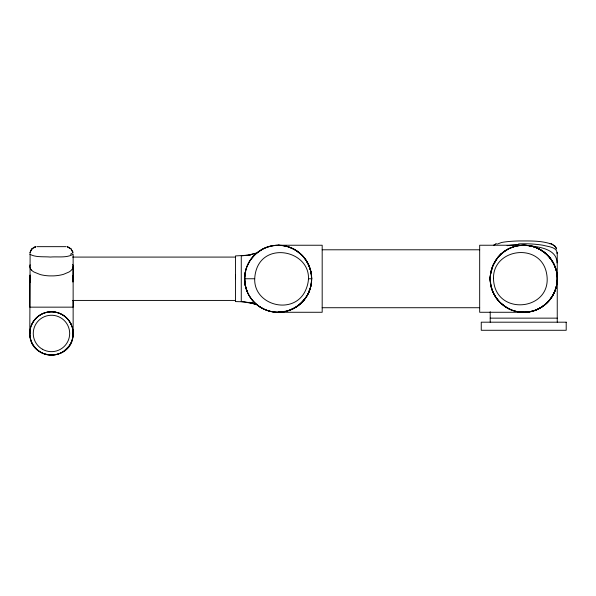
<?xml version="1.0" encoding="UTF-8"?>
<svg xmlns="http://www.w3.org/2000/svg" width="596" height="596" viewBox="0 0 596 596"><rect width="100%" height="100%" fill="white"/><g stroke="black" fill="none" stroke-linecap="round" stroke-linejoin="round"><path stroke-width="0.89" d="M29.8 278.794L29.8 307.156L73.137 307.156L73.137 300.868M73.137 278.757A15.407 10.892 90 0 0 73.017 276.44L73.137 278.757A15.407 10.892 -90 0 1 73.017 281.081L73.137 266.39M253.941 303.751L248.934 302.336L253.494 303.394L244.345 301.822L235.487 301.583L235.487 301.159M235.487 278.757L235.487 274.398M254.701 278.757C257.226 234.28 324.559 251.952 304.884 291.779C292.465 315.507 253.784 305.219 254.701 278.757L244.621 278.757L245.895 269.608M556.709 282.728L556.537 285.596L554.988 290.848A58.825 41.593 0 0 1 553.587 293.977A53.871 38.092 0 0 1 550.913 298.365A47.077 33.287 0 0 1 547.433 302.455A41.653 29.45 0 0 1 545.258 304.444A38.449 27.192 0 0 1 543.463 305.845C532.325 314.211 515.942 314.412 504.611 306.292M311.648 278.384L311.112 284.739A32.668 31.581 88.7 0 1 309.212 291.451M30.12 275.054L29.882 280.664M29.807 278.198L30.001 281.729M73.137 279.084L73.047 280.791A42.681 30.18 0 0 1 72.891 282.05M29.8 278.369L29.867 277.08M29.807 278.116L29.837 277.512M518.572 243.883C526.73 243.548 534.932 243.92 542.993 245.247C547.478 246.602 557.551 246.945 556.984 253.449M311.246 273.557C312.244 280.038 311.328 286.825 308.579 292.785M29.86 277.103L30.061 275.412M244.554 278.757L245.165 272.379M29.8 254.172C35.477 257.614 43.761 256.422 50.407 257.055C57.767 256.377 66.864 258.239 73.137 254.172L73.137 333.455C73.509 362.338 29.271 361.511 29.8 333.455L30.12 253.695M30.105 329.819L29.8 333.455A41.884 29.614 0 0 1 31.32 325.446A36.676 25.933 0 0 1 33.294 321.646A32.594 23.05 0 0 1 34.613 319.836A29.658 20.972 0 0 1 36.147 318.13A26.932 19.042 0 0 1 37.548 316.841A24.563 17.366 0 0 1 39.112 315.649A22.238 15.72 0 0 1 40.833 314.569A20.175 14.267 0 0 1 42.711 313.63A18.364 12.985 0 0 1 44.752 312.848A16.941 11.98 0 0 1 46.905 312.267A15.913 11.249 0 0 1 49.148 311.909C58.572 310.769 68.212 316.573 71.609 325.453A41.884 29.614 0 0 1 73.122 333.455A21.672 21.672 0 0 1 40.632 352.221A21.672 21.672 0 0 1 40.632 314.688A21.672 21.672 0 0 1 73.137 333.455L72.995 330.966M556.999 262.91C557.089 247.578 535.141 246.334 523.728 245.239L479.676 245.239L479.676 312.274L523.728 312.274C546.413 313.191 563.935 287.421 554.988 266.665A58.825 41.593 0 0 0 553.587 263.536A53.871 38.092 0 0 0 550.913 259.148A47.077 33.287 0 0 0 547.433 255.058A41.653 29.45 0 0 0 545.258 253.069A37.988 26.865 0 0 0 542.837 251.221L537.272 248.1A28.228 19.959 0 0 0 533.629 246.737A25.792 18.238 0 0 0 529.769 245.79A24.347 17.217 0 0 0 526.789 245.381A23.795 16.83 0 0 0 522.953 245.247C515.257 245.41 507.65 248.331 501.832 253.382M308.497 292.807L310.121 288.3M520.718 312.14A33.518 33.518 0 0 0 557.208 280.262A33.518 33.518 0 0 0 523.728 245.239L517.537 245.82A63.064 44.588 90 0 0 511.353 247.608C493.376 254.112 484.809 277.229 493.846 293.932M492.43 266.77L490.962 271.694A24.607 17.403 90 0 0 490.404 275.166L490.21 278.757L490.962 285.819A25.956 18.349 -90 0 0 491.603 288.33C493.697 295.392 498.211 301.71 504.201 306.001M309.16 291.429L308.013 293.94L308.214 293.552M304.035 300.026L299.974 304.154L301.71 302.582A34.091 33.138 84.9 0 0 304.049 300.041L305.145 298.603A36.803 26 -89.9 0 0 305.532 298.06L308.326 293.314L310.829 286.155A24.719 17.478 90 0 0 311.44 282.504A23.833 16.852 90 0 0 311.648 278.757L310.903 271.694A25.956 18.349 90 0 0 310.255 269.191C307.417 259.483 299.944 251.311 290.513 247.608A63.064 44.588 90 0 0 284.381 245.835L278.235 245.239M555.509 289.403C551.814 300.414 542.189 309.153 530.79 311.522A24.607 17.403 0 0 1 527.318 312.08A23.825 16.844 0 0 1 520.129 312.08A24.607 17.403 0 0 1 519.258 311.976M492.743 265.98L496.639 259.022A38.449 27.192 90 0 1 498.04 257.226L501.325 253.821A33.518 33.518 0 0 0 500.029 255.058A41.653 29.45 -90 0 0 498.04 257.226L493.071 265.213L490.404 275.166A23.825 16.844 -90 0 0 490.404 282.348A24.607 17.403 90 0 0 490.962 285.819L493.071 292.301L496.192 297.866A37.988 26.865 -90 0 0 498.04 300.287A41.653 29.45 -90 0 0 500.029 302.455L505.468 306.858L511.353 309.905A63.064 44.588 -90 0 0 517.484 311.678L523.728 312.274L520.137 312.08M308.49 292.979L308.303 293.359M30.992 250.104L29.927 252.801L32.013 248.778L35.797 246.774C34.024 246.014 29.346 252.078 32.02 248.8M31.335 325.453C34.21 318.1 41.295 312.699 49.148 311.909A15.407 10.892 0 0 1 53.796 311.909A15.913 11.249 0 0 1 56.031 312.267A16.941 11.98 0 0 1 58.184 312.848A18.364 12.985 0 0 1 60.226 313.63A20.175 14.267 0 0 1 62.103 314.569A22.238 15.72 0 0 1 63.824 315.649A24.563 17.366 0 0 1 65.389 316.841A26.932 19.042 0 0 1 66.789 318.13A29.658 20.972 0 0 1 68.331 319.836A32.594 23.05 0 0 1 69.643 321.646A36.676 25.933 0 0 1 71.602 325.453M254.619 254.872L250.327 260.042L246.64 267.306A30.754 27.915 -90 0 0 246.625 290.215C249.448 297.948 255.185 304.563 262.478 308.393M250.35 260.012L255.662 253.889L262.478 249.121A40.059 36.356 90 0 1 293.783 249.15C301.099 252.92 306.828 259.58 309.637 267.306A30.754 27.915 -90 0 1 309.644 290.215C307.119 297.136 302.269 303.178 296.033 307.096M497.422 244.04L501.467 242.527A26.634 3.479 0 0 1 519.019 240.948C529.196 240.993 539.708 240.523 549.542 243.481M500.573 254.559L501.653 253.568A41.653 29.45 0 0 0 500.551 254.552M500.029 255.058L505.468 250.655A56.724 40.111 90 0 1 511.353 247.616M493.622 245.373L496.014 243.906M493.831 245.165L496.379 243.749M503.173 252.279L508.582 248.86M544.282 305.234L538.873 308.654M290.826 309.778C296.719 307.387 301.852 303.237 305.532 298.06A35.395 25.047 89.9 0 0 306.553 296.57M295.869 307.201L287.369 310.978L278.235 312.274A35.104 34.21 80.7 0 1 271.992 311.723L269.28 311.082M293.791 308.393L300.608 303.625L305.964 297.434A33.443 32.445 86.9 0 0 307.946 294.133L307.469 294.968A33.398 23.579 -89.9 0 1 306.523 296.54M293.277 308.661L292.532 309.026M291.965 309.287L290.461 309.927M290.252 310.009L289.105 310.427M255.714 253.151L248.279 255.177L235.487 255.93L235.487 301.583M288.911 310.494L287.563 310.918M251.452 254.529L248.934 255.177L253.941 253.762M286.981 311.082L285.983 311.343M35.812 246.774L35.127 246.938M285.626 311.425L284.471 311.671A35.313 34.412 83.7 0 1 281.036 312.155M250.469 254.783L241.268 255.93L241.268 301.583L255.192 303.826L249.918 302.552L255.528 304.31M523.02 245.247L525.009 245.269M282.698 311.961A33.518 33.518 0 0 1 244.695 281.044A33.518 33.518 0 0 1 278.138 245.239L322.183 245.239L322.183 312.274L278.138 312.274A66.908 47.307 -90 0 0 280.835 312.162A66.908 47.307 90 0 1 278.138 312.274M37.064 246.655L66.007 246.655M322.183 249.791L479.676 249.791M72.63 257.085L235.487 257.085M308.393 278.757L311.641 278.757A32.132 30.768 90 0 0 311.47 275.71M72.63 300.429L235.487 300.429M322.183 307.722L479.676 307.722M490.21 318.145L557.245 318.145M278.138 245.239L279.703 245.276M525.508 245.291C544.878 245.813 560.843 265.555 556.709 284.709L556.709 282.474M67.177 246.774L70.946 248.755L72.846 252.101M280.843 245.351L281.036 245.366A35.306 34.397 -80 0 1 287.563 246.595L290.252 247.504M67.236 246.774L70.939 248.763L73.017 252.816M249.918 302.552L251.758 302.999M529.762 245.79C541.585 247.861 551.71 256.757 555.509 268.111M256.377 304.608L252.637 303.193L254.827 304.035M550.682 243.503L554.638 245.872L556.567 248.808M69.181 247.459L68.488 247.139M551.226 243.704L554.839 246.088L556.627 248.942M538.873 248.86L545.534 253.307A33.659 30.552 -90 0 1 555.695 268.498A30.679 27.841 -90 0 1 555.651 288.993L555.077 290.617A33.92 30.783 -90 0 1 544.245 305.182M252.101 299.937A33.853 33.145 88.5 0 0 259.998 306.97L262.955 308.639A34.65 33.801 83.1 0 0 269.28 311.09M549.78 243.615L550.287 244.062M501.921 304.206L508.582 308.654A40.103 36.393 -90 0 0 538.858 308.631M251.728 299.401L250.327 297.471A33.376 32.735 89.9 0 1 248.346 294.141L247.616 292.606M554.638 245.872L555.971 247.608M495.596 296.979L500.007 302.433L505.468 306.858A56.724 40.111 90 0 0 511.353 309.898M495.067 296.13L494.077 294.379M70.313 322.749L70.954 323.963M247.526 292.413L245.53 286.52M72.533 251.184L72.757 251.847M310.255 269.183L311.216 273.363M310.382 269.615L310.494 270.01M245.18 284.858L246.826 290.893L245.18 284.858L244.621 278.757A32.877 32.214 -90 0 0 245.217 284.933L245.485 286.318M30.12 282.459L30.038 281.968M244.755 281.766L245.09 284.754L244.621 278.757M72.883 275.508A42.681 30.18 0 0 1 73.04 276.767L73.137 278.555M29.807 279.211L30.061 282.102A21.672 21.672 0 0 1 30.053 275.479M557.245 252.369L557.245 322.19M556.709 272.804L556.709 274.294M490.21 311.693L490.21 322.19M73.032 331.48A25.486 23.326 0 0 1 71.527 341.657A24.369 22.305 0 0 1 68.92 346.306L63.586 351.416A21.151 19.363 0 0 1 59.861 353.428A20.204 18.498 0 0 1 53.498 355.03L49.483 355.03A20.204 18.498 0 0 1 43.076 353.428A21.031 19.251 0 0 1 40.245 351.983L36.9 349.487L34.024 346.306A24.369 22.305 0 0 1 31.417 341.657M31.432 341.65A25.494 23.333 0 0 1 30.12 329.804M73.055 276.812A21.672 21.672 0 0 1 73.055 280.701M30.091 282.303A42.681 30.18 -0.1 0 1 29.897 280.791M29.897 276.812A42.681 30.18 -0.1 0 1 30.091 275.3M72.667 264.445A25.494 10.266 0 0 1 71.505 270.003A24.369 9.812 0 0 1 68.92 272.052L63.586 274.302A21.151 8.523 0 0 1 59.861 275.181A20.204 8.135 0 0 1 53.498 275.888L49.446 275.888A20.204 8.135 0 0 1 43.076 275.181A21.031 8.471 0 0 1 40.245 274.547L34.024 272.052A24.369 9.812 0 0 1 31.417 270.003M31.432 270.003A25.494 10.266 0 0 1 30.12 264.788M72.153 253.27A21.672 3.606 -6 0 1 70.365 254.201M293.783 308.363A40.059 36.356 -90 0 1 262.493 308.363M262.948 308.646A34.307 33.503 84.9 0 1 259.998 306.962M301.732 302.597A34.791 33.883 81.7 0 1 293.284 308.668M290.2 247.645A34.151 32.966 -89.1 0 1 310.233 269.66M254.753 255.021A34.657 33.681 -70.8 0 1 278.228 245.351M245.932 269.623A33.227 32.549 -88.9 0 1 250.365 260.065M501.944 304.169A33.659 30.552 90 0 1 491.76 289.015A30.679 27.841 -90 0 1 491.804 268.52L492.378 266.896A33.92 30.783 90 0 1 503.203 252.331M508.597 248.882A40.103 36.393 90 0 1 538.858 248.882M311.656 278.757A23.825 16.844 -90 0 0 311.462 275.166A24.607 17.403 -90 0 0 310.896 271.694L308.795 265.213L305.666 259.647A37.988 26.865 -90 0 0 303.826 257.226A41.653 29.45 90 0 0 301.837 255.058L296.398 250.655A56.724 40.111 -90 0 0 290.513 247.616M309.302 291.094A33.518 33.518 0 0 1 308.639 292.636M507.099 245.701A33.45 7.778 -1.5 0 1 518.945 244.42M493.481 278.295C494.322 318.279 556.433 310.792 546.018 270.942C538.225 242.371 493.115 248.86 493.481 278.295M490.456 274.696L490.381 281.565L490.21 278.757A32.162 30.798 90 0 1 490.501 274.704M566.2 322.19L481.255 322.19L481.255 330.281L566.2 330.281L566.2 322.19M42.368 349.219A18.2 18.2 0 0 0 69.672 333.455A18.2 18.2 0 0 0 42.368 317.69A18.2 18.2 0 0 0 42.368 349.219"/></g></svg>
